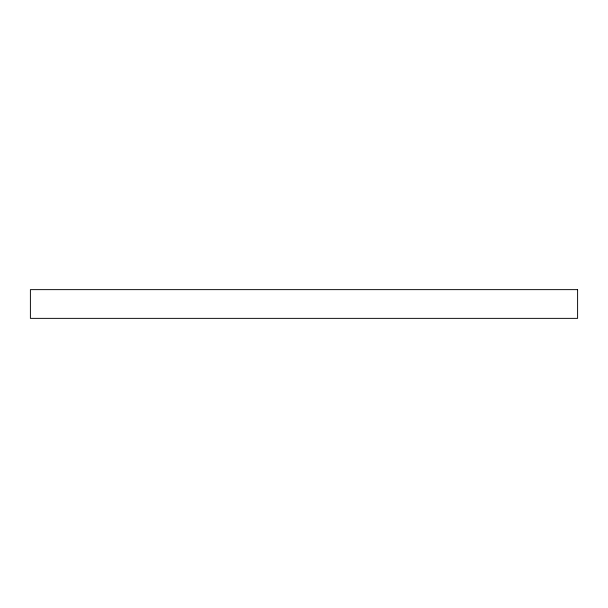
<?xml version="1.0" encoding="UTF-8"?>
<svg xmlns="http://www.w3.org/2000/svg" width="608" height="608" viewBox="0 0 608 608"><rect width="100%" height="100%" fill="white"/><g stroke="black" fill="none" stroke-linecap="round" stroke-linejoin="round"><path stroke-width="0.91" d="M577.6 289.636L30.4 289.636L30.4 318.364L577.6 318.364L577.6 289.636"/></g></svg>
